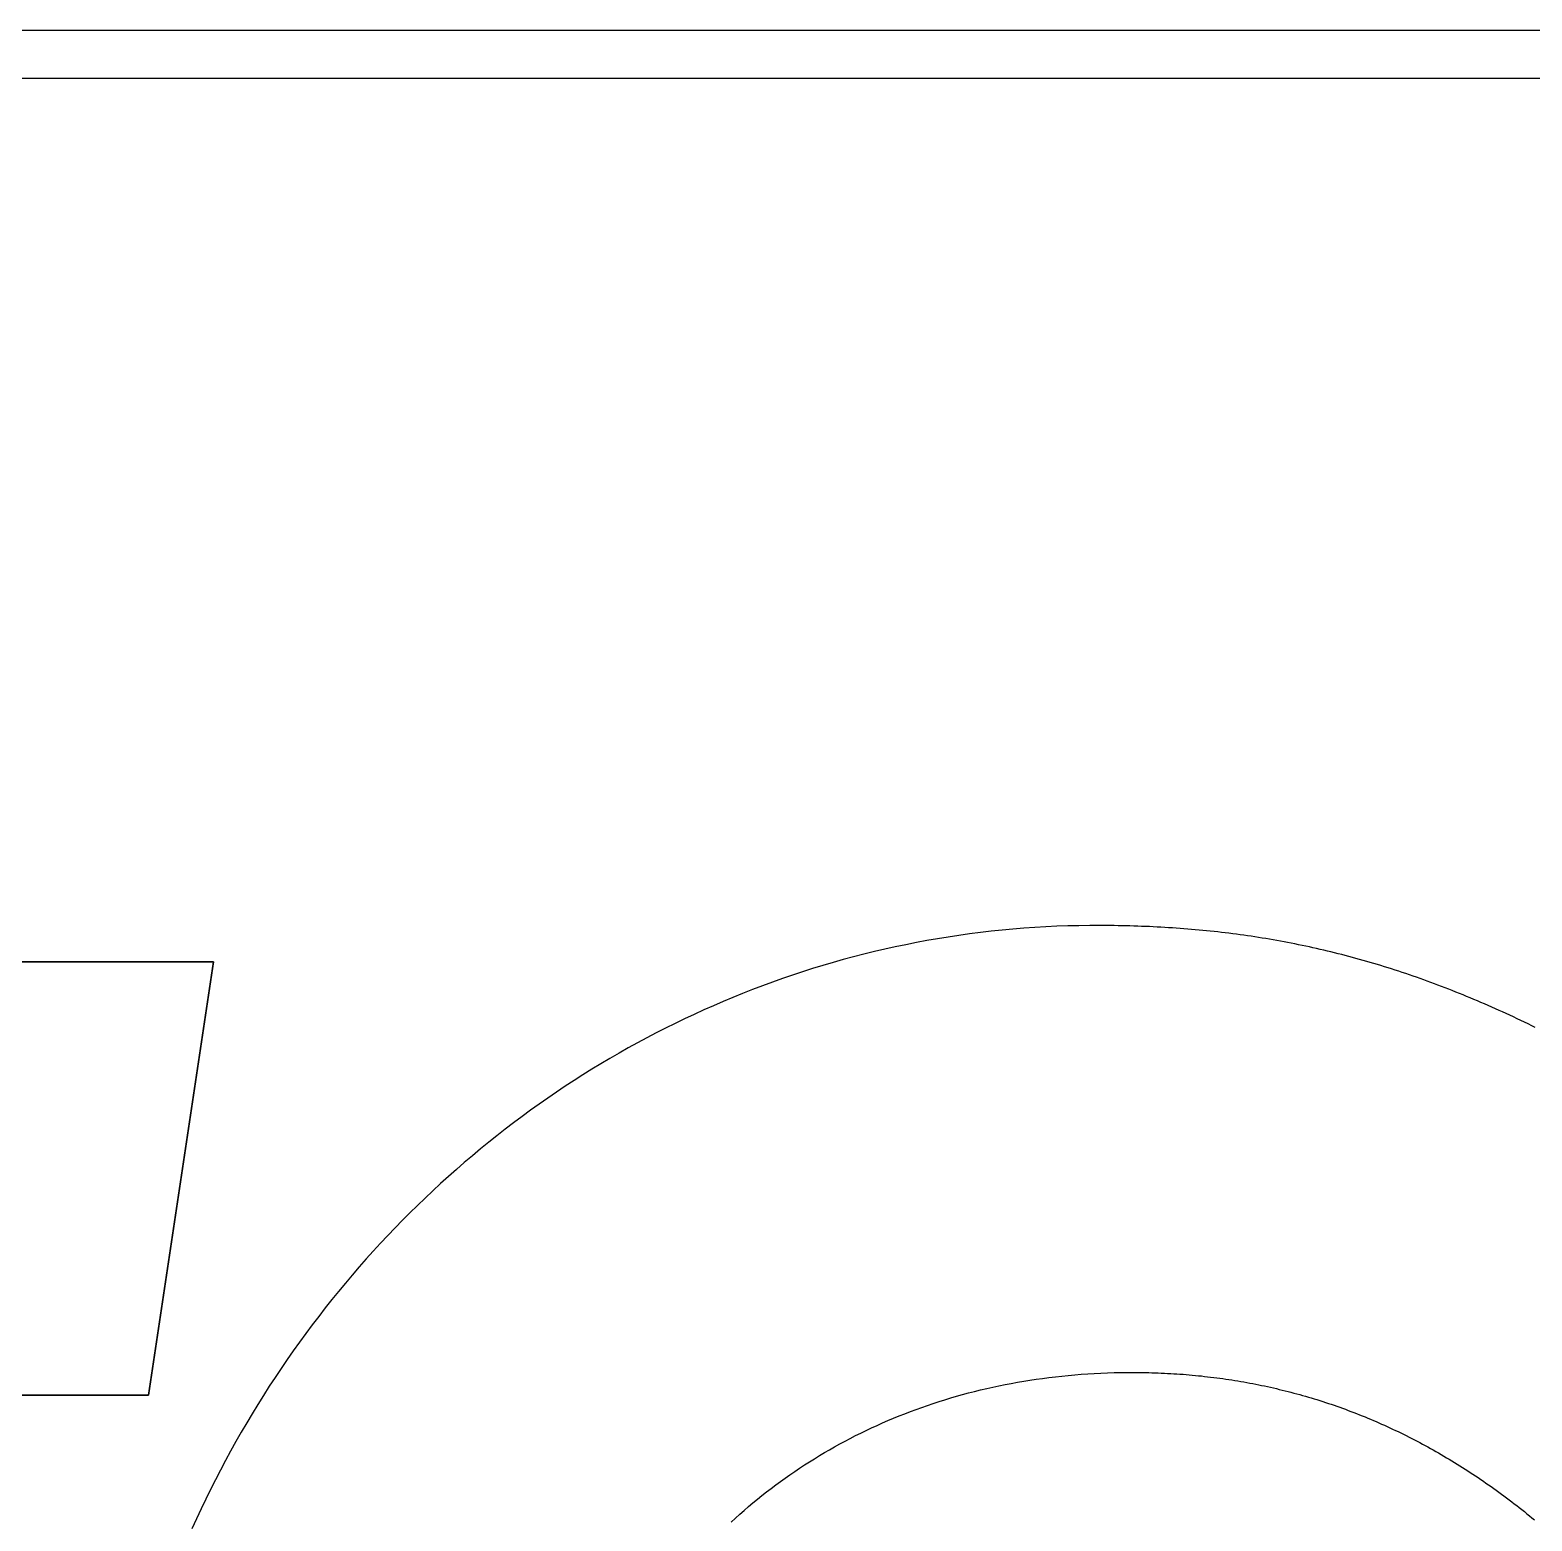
# Model space of a CAD drawing. Extents: x 0 to 841, y 0 to 594.
# Drawn here: x 795.69 to 803.31, y 59.78 to 67.35 of the extents above; entities that cross this region are included whole.
import ezdxf

# ---------------------------------------------------------------- set-up
doc = ezdxf.new("R2010")
doc.units = 0
doc.layers.add('Z-Zz_10_20-Z-P_CadFrame', color=7, linetype='Continuous')
doc.layers.add('Z-Zz_10_20_45-Z-P_CadLogoAecom', color=7, linetype='Continuous')

# ---------------------------------------------------------------- blocks, each defined once
blk = doc.blocks.new('AECOM_LogoColour')
at = {"layer": 'Z-Zz_10_20_45-Z-P_CadLogoAecom'}
for p, q in [((1.45464, 0.75816), (1.45174, 0.75783)), ((1.45755, 0.75847), (1.45464, 0.75816)), ((1.46047, 0.75874), (1.45755, 0.75847)), ((1.46339, 0.75898), (1.46047, 0.75874)), ((1.46633, 0.75919), (1.46339, 0.75898)), ((1.46927, 0.75936), (1.46633, 0.75919)), ((1.47222, 0.7595), (1.46927, 0.75936)), ((1.47518, 0.7596), (1.47222, 0.7595)), ((1.47814, 0.75967), (1.47518, 0.7596)), ((1.48111, 0.75971), (1.47814, 0.75967)), ((1.48333, 0.75972), (1.48111, 0.75971)), ((1.48441, 0.75971), (1.48333, 0.75972)), ((1.48548, 0.75971), (1.48441, 0.75971)), ((1.48655, 0.7597), (1.48548, 0.75971)), ((1.48761, 0.75968), (1.48655, 0.7597)), ((1.48868, 0.75967), (1.48761, 0.75968)), ((1.48974, 0.75965), (1.48868, 0.75967)), ((1.49079, 0.75962), (1.48974, 0.75965)), ((1.49185, 0.7596), (1.49079, 0.75962)), ((1.4929, 0.75956), (1.49185, 0.7596)), ((1.49395, 0.75953), (1.4929, 0.75956)), ((1.495, 0.75949), (1.49395, 0.75953)), ((1.49604, 0.75945), (1.495, 0.75949)), ((1.49709, 0.75941), (1.49604, 0.75945)), ((1.49813, 0.75936), (1.49709, 0.75941)), ((1.49916, 0.75931), (1.49813, 0.75936)), ((1.5002, 0.75925), (1.49916, 0.75931)), ((1.50123, 0.75919), (1.5002, 0.75925)), ((1.50226, 0.75913), (1.50123, 0.75919)), ((1.50329, 0.75906), (1.50226, 0.75913)), ((1.50431, 0.75899), (1.50329, 0.75906)), ((1.50534, 0.75892), (1.50431, 0.75899)), ((1.50636, 0.75884), (1.50534, 0.75892)), ((1.50738, 0.75876), (1.50636, 0.75884)), ((1.50839, 0.75867), (1.50738, 0.75876)), ((1.50941, 0.75858), (1.50839, 0.75867)), ((1.51042, 0.75849), (1.50941, 0.75858)), ((1.51143, 0.7584), (1.51042, 0.75849)), ((1.51244, 0.7583), (1.51143, 0.7584)), ((1.51345, 0.75819), (1.51244, 0.7583)), ((1.51445, 0.75809), (1.51345, 0.75819)), ((1.51546, 0.75798), (1.51445, 0.75809)), ((1.51646, 0.75786), (1.51546, 0.75798)), ((1.42889, 0.75398), (1.42608, 0.75336)), ((1.43171, 0.75457), (1.42889, 0.75398)), ((1.43455, 0.75513), (1.43171, 0.75457)), ((1.43739, 0.75566), (1.43455, 0.75513)), ((1.44024, 0.75616), (1.43739, 0.75566)), ((1.4431, 0.75662), (1.44024, 0.75616)), ((1.44597, 0.75706), (1.4431, 0.75662)), ((1.44885, 0.75746), (1.44597, 0.75706)), ((1.45174, 0.75783), (1.44885, 0.75746)), ((1.51746, 0.75774), (1.51646, 0.75786)), ((1.51845, 0.75762), (1.51746, 0.75774)), ((1.51945, 0.75749), (1.51845, 0.75762)), ((1.52045, 0.75737), (1.51945, 0.75749)), ((1.52144, 0.75723), (1.52045, 0.75737)), ((1.52243, 0.75709), (1.52144, 0.75723)), ((1.52342, 0.75695), (1.52243, 0.75709)), ((1.52441, 0.75681), (1.52342, 0.75695)), ((1.52539, 0.75666), (1.52441, 0.75681)), ((1.52638, 0.75651), (1.52539, 0.75666)), ((1.52736, 0.75635), (1.52638, 0.75651)), ((1.52834, 0.75619), (1.52736, 0.75635)), ((1.52932, 0.75603), (1.52834, 0.75619)), ((1.5303, 0.75586), (1.52932, 0.75603)), ((1.53128, 0.75569), (1.5303, 0.75586)), ((1.53226, 0.75551), (1.53128, 0.75569)), ((1.53323, 0.75533), (1.53226, 0.75551)), ((1.53421, 0.75515), (1.53323, 0.75533)), ((1.53518, 0.75496), (1.53421, 0.75515)), ((1.53616, 0.75477), (1.53518, 0.75496)), ((1.53713, 0.75457), (1.53616, 0.75477)), ((1.5381, 0.75437), (1.53713, 0.75457)), ((1.53907, 0.75417), (1.5381, 0.75437)), ((1.54003, 0.75396), (1.53907, 0.75417)), ((1.541, 0.75375), (1.54003, 0.75396)), ((1.24587, 0.74997), (0.89447, 0.74997)), ((1.22841, 0.63365), (1.24587, 0.74997)), ((1.41494, 0.75056), (1.41219, 0.74978)), ((1.41771, 0.7513), (1.41494, 0.75056)), ((1.42049, 0.75202), (1.41771, 0.7513)), ((1.42328, 0.7527), (1.42049, 0.75202)), ((1.42608, 0.75336), (1.42328, 0.7527)), ((1.54197, 0.75353), (1.541, 0.75375)), ((1.54293, 0.75331), (1.54197, 0.75353)), ((1.5439, 0.75309), (1.54293, 0.75331)), ((1.54486, 0.75286), (1.5439, 0.75309)), ((1.54583, 0.75263), (1.54486, 0.75286)), ((1.54679, 0.75239), (1.54583, 0.75263)), ((1.54775, 0.75215), (1.54679, 0.75239)), ((1.54871, 0.75191), (1.54775, 0.75215)), ((1.54967, 0.75166), (1.54871, 0.75191)), ((1.55063, 0.75141), (1.54967, 0.75166)), ((1.55159, 0.75115), (1.55063, 0.75141)), ((1.55255, 0.75089), (1.55159, 0.75115)), ((1.55351, 0.75063), (1.55255, 0.75089)), ((1.55447, 0.75036), (1.55351, 0.75063)), ((1.55543, 0.75008), (1.55447, 0.75036)), ((1.55638, 0.74981), (1.55543, 0.75008)), ((1.40128, 0.74639), (1.39858, 0.74546)), ((1.40399, 0.74728), (1.40128, 0.74639)), ((1.40671, 0.74814), (1.40399, 0.74728)), ((1.40944, 0.74898), (1.40671, 0.74814)), ((1.41219, 0.74978), (1.40944, 0.74898)), ((1.55734, 0.74953), (1.55638, 0.74981)), ((1.5583, 0.74924), (1.55734, 0.74953)), ((1.55926, 0.74895), (1.5583, 0.74924)), ((1.56021, 0.74866), (1.55926, 0.74895)), ((1.56117, 0.74836), (1.56021, 0.74866)), ((1.56212, 0.74805), (1.56117, 0.74836)), ((1.56308, 0.74775), (1.56212, 0.74805)), ((1.56404, 0.74744), (1.56308, 0.74775)), ((1.56499, 0.74712), (1.56404, 0.74744)), ((1.56595, 0.7468), (1.56499, 0.74712)), ((1.56691, 0.74648), (1.56595, 0.7468)), ((1.56786, 0.74615), (1.56691, 0.74648)), ((1.56882, 0.74582), (1.56786, 0.74615)), ((1.39056, 0.74252), (1.38792, 0.74148)), ((1.39322, 0.74353), (1.39056, 0.74252)), ((1.39589, 0.74451), (1.39322, 0.74353)), ((1.39858, 0.74546), (1.39589, 0.74451)), ((1.56977, 0.74548), (1.56882, 0.74582)), ((1.57073, 0.74514), (1.56977, 0.74548)), ((1.57169, 0.74479), (1.57073, 0.74514)), ((1.57265, 0.74444), (1.57169, 0.74479)), ((1.5736, 0.74409), (1.57265, 0.74444)), ((1.57456, 0.74373), (1.5736, 0.74409)), ((1.57552, 0.74337), (1.57456, 0.74373)), ((1.57648, 0.743), (1.57552, 0.74337)), ((1.57744, 0.74263), (1.57648, 0.743)), ((1.5784, 0.74225), (1.57744, 0.74263)), ((1.57936, 0.74187), (1.5784, 0.74225)), ((1.58032, 0.74149), (1.57936, 0.74187)), ((1.38005, 0.7382), (1.37746, 0.73705)), ((1.38266, 0.73932), (1.38005, 0.7382)), ((1.38528, 0.74042), (1.38266, 0.73932)), ((1.38792, 0.74148), (1.38528, 0.74042)), ((1.58128, 0.7411), (1.58032, 0.74149)), ((1.58224, 0.7407), (1.58128, 0.7411)), ((1.5832, 0.7403), (1.58224, 0.7407)), ((1.58417, 0.7399), (1.5832, 0.7403)), ((1.58513, 0.73949), (1.58417, 0.7399)), ((1.5861, 0.73908), (1.58513, 0.73949)), ((1.58706, 0.73866), (1.5861, 0.73908)), ((1.58803, 0.73824), (1.58706, 0.73866)), ((1.589, 0.73782), (1.58803, 0.73824)), ((1.58997, 0.73739), (1.589, 0.73782)), ((1.37232, 0.73467), (1.36976, 0.73343)), ((1.37488, 0.73587), (1.37232, 0.73467)), ((1.37746, 0.73705), (1.37488, 0.73587)), ((1.59094, 0.73695), (1.58997, 0.73739)), ((1.59191, 0.73651), (1.59094, 0.73695)), ((1.59288, 0.73607), (1.59191, 0.73651)), ((1.59385, 0.73562), (1.59288, 0.73607)), ((1.59482, 0.73517), (1.59385, 0.73562)), ((1.5958, 0.73471), (1.59482, 0.73517)), ((1.59677, 0.73425), (1.5958, 0.73471)), ((1.59775, 0.73378), (1.59677, 0.73425)), ((1.59873, 0.73331), (1.59775, 0.73378)), ((1.3647, 0.73089), (1.36219, 0.72957)), ((1.36723, 0.73217), (1.3647, 0.73089)), ((1.36976, 0.73343), (1.36723, 0.73217)), ((1.59971, 0.73283), (1.59873, 0.73331)), ((1.60069, 0.73235), (1.59971, 0.73283)), ((1.35722, 0.72687), (1.35476, 0.72547)), ((1.3597, 0.72823), (1.35722, 0.72687)), ((1.36219, 0.72957), (1.3597, 0.72823)), ((1.34988, 0.72261), (1.34746, 0.72114)), ((1.35231, 0.72405), (1.34988, 0.72261)), ((1.35476, 0.72547), (1.35231, 0.72405)), ((1.34268, 0.71812), (1.34031, 0.71657)), ((1.34506, 0.71964), (1.34268, 0.71812)), ((1.34746, 0.72114), (1.34506, 0.71964)), ((1.33796, 0.715), (1.33562, 0.7134)), ((1.34031, 0.71657), (1.33796, 0.715)), ((1.331, 0.71014), (1.32871, 0.70847)), ((1.3333, 0.71178), (1.331, 0.71014)), ((1.33562, 0.7134), (1.3333, 0.71178)), ((1.32645, 0.70677), (1.3242, 0.70505)), ((1.32871, 0.70847), (1.32645, 0.70677)), ((1.31975, 0.70155), (1.31755, 0.69976)), ((1.32196, 0.70331), (1.31975, 0.70155)), ((1.3242, 0.70505), (1.32196, 0.70331)), ((1.31537, 0.69794), (1.31321, 0.69611)), ((1.31755, 0.69976), (1.31537, 0.69794)), ((1.31107, 0.69425), (1.30895, 0.69237)), ((1.31321, 0.69611), (1.31107, 0.69425)), ((1.30684, 0.69047), (1.30476, 0.68854)), ((1.30895, 0.69237), (1.30684, 0.69047)), ((1.30269, 0.68659), (1.30064, 0.68462)), ((1.30476, 0.68854), (1.30269, 0.68659)), ((1.29862, 0.68263), (1.29661, 0.68062)), ((1.30064, 0.68462), (1.29862, 0.68263)), ((1.29462, 0.67858), (1.29265, 0.67652)), ((1.29661, 0.68062), (1.29462, 0.67858)), ((1.2907, 0.67445), (1.28878, 0.67235)), ((1.29265, 0.67652), (1.2907, 0.67445)), ((1.28687, 0.67023), (1.28499, 0.66809)), ((1.28878, 0.67235), (1.28687, 0.67023)), ((1.28312, 0.66593), (1.28128, 0.66375)), ((1.28499, 0.66809), (1.28312, 0.66593)), ((1.27945, 0.66154), (1.27765, 0.65932)), ((1.28128, 0.66375), (1.27945, 0.66154)), ((1.27765, 0.65932), (1.27587, 0.65708)), ((1.27412, 0.65482), (1.27238, 0.65254)), ((1.27587, 0.65708), (1.27412, 0.65482)), ((1.27067, 0.65024), (1.26898, 0.64793)), ((1.27238, 0.65254), (1.27067, 0.65024)), ((1.26731, 0.64559), (1.26566, 0.64323)), ((1.26898, 0.64793), (1.26731, 0.64559)), ((1.26566, 0.64323), (1.26404, 0.64086)), ((1.26244, 0.63847), (1.26086, 0.63606)), ((1.26404, 0.64086), (1.26244, 0.63847)), ((1.46001, 0.63684), (1.46168, 0.63714)), ((1.46168, 0.63714), (1.46336, 0.63743)), ((1.46336, 0.63743), (1.46504, 0.6377)), ((1.46504, 0.6377), (1.46673, 0.63795)), ((1.46673, 0.63795), (1.46843, 0.63819)), ((1.46843, 0.63819), (1.47014, 0.63842)), ((1.47014, 0.63842), (1.47185, 0.63862)), ((1.47185, 0.63862), (1.47358, 0.63881)), ((1.47358, 0.63881), (1.47531, 0.63899)), ((1.47531, 0.63899), (1.47704, 0.63914)), ((1.47704, 0.63914), (1.47879, 0.63928)), ((1.47879, 0.63928), (1.48054, 0.63941)), ((1.48054, 0.63941), (1.4823, 0.63951)), ((1.4823, 0.63951), (1.48406, 0.6396)), ((1.48406, 0.6396), (1.48583, 0.63967)), ((1.48583, 0.63967), (1.48761, 0.63973)), ((1.48761, 0.63973), (1.4894, 0.63977)), ((1.4894, 0.63977), (1.49119, 0.63979)), ((1.49119, 0.63979), (1.4927, 0.63979)), ((1.4927, 0.63979), (1.49355, 0.63979)), ((1.49355, 0.63979), (1.4944, 0.63978)), ((1.4944, 0.63978), (1.49525, 0.63977)), ((1.49525, 0.63977), (1.4961, 0.63976)), ((1.4961, 0.63976), (1.49694, 0.63974)), ((1.49694, 0.63974), (1.49778, 0.63971)), ((1.49778, 0.63971), (1.49863, 0.63969)), ((1.49863, 0.63969), (1.49947, 0.63966)), ((1.49947, 0.63966), (1.5003, 0.63962)), ((1.5003, 0.63962), (1.50114, 0.63959)), ((1.50114, 0.63959), (1.50198, 0.63954)), ((1.50198, 0.63954), (1.50281, 0.6395)), ((1.50281, 0.6395), (1.50365, 0.63945)), ((1.50365, 0.63945), (1.50448, 0.63939)), ((1.50448, 0.63939), (1.50531, 0.63934)), ((1.50531, 0.63934), (1.50614, 0.63928)), ((1.50614, 0.63928), (1.50697, 0.63921)), ((1.50697, 0.63921), (1.50779, 0.63914)), ((1.50779, 0.63914), (1.50862, 0.63907)), ((1.50862, 0.63907), (1.50944, 0.63899)), ((1.50944, 0.63899), (1.51027, 0.63891)), ((1.51027, 0.63891), (1.51109, 0.63883)), ((1.51109, 0.63883), (1.51191, 0.63874)), ((1.51191, 0.63874), (1.51272, 0.63864)), ((1.51272, 0.63864), (1.51354, 0.63855)), ((1.51354, 0.63855), (1.51436, 0.63845)), ((1.51436, 0.63845), (1.51517, 0.63834)), ((1.51517, 0.63834), (1.51598, 0.63824)), ((1.51598, 0.63824), (1.5168, 0.63812)), ((1.5168, 0.63812), (1.51761, 0.63801)), ((1.51761, 0.63801), (1.51842, 0.63789)), ((1.51842, 0.63789), (1.51922, 0.63776)), ((1.51922, 0.63776), (1.52003, 0.63764)), ((1.52003, 0.63764), (1.52083, 0.6375)), ((1.52083, 0.6375), (1.52164, 0.63737)), ((1.52164, 0.63737), (1.52244, 0.63723)), ((1.52244, 0.63723), (1.52324, 0.63709)), ((1.52324, 0.63709), (1.52404, 0.63694)), ((0.87701, 0.63365), (1.22841, 0.63365)), ((1.25931, 0.63363), (1.25778, 0.63118)), ((1.26086, 0.63606), (1.25931, 0.63363)), ((1.44378, 0.63293), (1.44536, 0.63339)), ((1.44536, 0.63339), (1.44696, 0.63384)), ((1.44696, 0.63384), (1.44856, 0.63427)), ((1.44856, 0.63427), (1.45017, 0.63468)), ((1.45017, 0.63468), (1.45179, 0.63508)), ((1.45179, 0.63508), (1.45342, 0.63546)), ((1.45342, 0.63546), (1.45505, 0.63583)), ((1.45505, 0.63583), (1.4567, 0.63618)), ((1.4567, 0.63618), (1.45835, 0.63652)), ((1.45835, 0.63652), (1.46001, 0.63684)), ((1.52404, 0.63694), (1.52484, 0.63679)), ((1.52484, 0.63679), (1.52564, 0.63663)), ((1.52564, 0.63663), (1.52643, 0.63647)), ((1.52643, 0.63647), (1.52723, 0.63631)), ((1.52723, 0.63631), (1.52802, 0.63615)), ((1.52802, 0.63615), (1.52881, 0.63597)), ((1.52881, 0.63597), (1.5296, 0.6358)), ((1.5296, 0.6358), (1.53039, 0.63562)), ((1.53039, 0.63562), (1.53118, 0.63544)), ((1.53118, 0.63544), (1.53197, 0.63525)), ((1.53197, 0.63525), (1.53275, 0.63506)), ((1.53275, 0.63506), (1.53353, 0.63487)), ((1.53353, 0.63487), (1.53432, 0.63467)), ((1.53432, 0.63467), (1.5351, 0.63447)), ((1.5351, 0.63447), (1.53588, 0.63426)), ((1.53588, 0.63426), (1.53666, 0.63405)), ((1.53666, 0.63405), (1.53744, 0.63384)), ((1.53744, 0.63384), (1.53821, 0.63362)), ((1.53821, 0.63362), (1.53899, 0.6334)), ((1.53899, 0.6334), (1.53976, 0.63318)), ((1.53976, 0.63318), (1.54053, 0.63295)), ((1.54053, 0.63295), (1.5413, 0.63271)), ((1.25778, 0.63118), (1.25627, 0.62872)), ((1.43141, 0.6287), (1.43293, 0.62928)), ((1.43293, 0.62928), (1.43445, 0.62985)), ((1.43445, 0.62985), (1.43598, 0.6304)), ((1.43598, 0.6304), (1.43752, 0.63094)), ((1.43752, 0.63094), (1.43907, 0.63146)), ((1.43907, 0.63146), (1.44063, 0.63196)), ((1.44063, 0.63196), (1.4422, 0.63245)), ((1.4422, 0.63245), (1.44378, 0.63293)), ((1.5413, 0.63271), (1.54207, 0.63248)), ((1.54207, 0.63248), (1.54284, 0.63224)), ((1.54284, 0.63224), (1.54361, 0.63199)), ((1.54361, 0.63199), (1.54438, 0.63174)), ((1.54438, 0.63174), (1.54514, 0.63149)), ((1.54514, 0.63149), (1.5459, 0.63123)), ((1.5459, 0.63123), (1.54667, 0.63097)), ((1.54667, 0.63097), (1.54743, 0.63071)), ((1.54743, 0.63071), (1.54819, 0.63044)), ((1.54819, 0.63044), (1.54895, 0.63017)), ((1.54895, 0.63017), (1.5497, 0.62989)), ((1.5497, 0.62989), (1.55046, 0.62961)), ((1.55046, 0.62961), (1.55121, 0.62933)), ((1.55121, 0.62933), (1.55197, 0.62904)), ((1.55197, 0.62904), (1.55272, 0.62875)), ((1.25479, 0.62624), (1.25333, 0.62374)), ((1.25627, 0.62872), (1.25479, 0.62624)), ((1.42108, 0.62423), (1.42253, 0.62491)), ((1.42253, 0.62491), (1.42399, 0.62558)), ((1.42399, 0.62558), (1.42545, 0.62623)), ((1.42545, 0.62623), (1.42693, 0.62687)), ((1.42693, 0.62687), (1.42842, 0.6275)), ((1.42842, 0.6275), (1.42991, 0.62811)), ((1.42991, 0.62811), (1.43141, 0.6287)), ((1.55272, 0.62875), (1.55347, 0.62845)), ((1.55347, 0.62845), (1.55422, 0.62815)), ((1.55422, 0.62815), (1.55497, 0.62785)), ((1.55497, 0.62785), (1.55572, 0.62754)), ((1.55572, 0.62754), (1.55646, 0.62723)), ((1.55646, 0.62723), (1.55721, 0.62691)), ((1.55721, 0.62691), (1.55795, 0.6266)), ((1.55795, 0.6266), (1.5587, 0.62627)), ((1.5587, 0.62627), (1.55944, 0.62594)), ((1.55944, 0.62594), (1.56018, 0.62561)), ((1.56018, 0.62561), (1.56092, 0.62528)), ((1.56092, 0.62528), (1.56166, 0.62494)), ((1.56166, 0.62494), (1.56239, 0.6246)), ((1.2519, 0.62122), (1.25049, 0.61869)), ((1.25333, 0.62374), (1.2519, 0.62122)), ((1.414, 0.62061), (1.4154, 0.62136)), ((1.4154, 0.62136), (1.4168, 0.6221)), ((1.4168, 0.6221), (1.41822, 0.62282)), ((1.41822, 0.62282), (1.41965, 0.62353)), ((1.41965, 0.62353), (1.42108, 0.62423)), ((1.56239, 0.6246), (1.56313, 0.62425)), ((1.56313, 0.62425), (1.56386, 0.6239)), ((1.56386, 0.6239), (1.56459, 0.62354)), ((1.56459, 0.62354), (1.56533, 0.62319)), ((1.56533, 0.62319), (1.56606, 0.62282)), ((1.56606, 0.62282), (1.56679, 0.62246)), ((1.56679, 0.62246), (1.56751, 0.62209)), ((1.56751, 0.62209), (1.56824, 0.62171)), ((1.56824, 0.62171), (1.56897, 0.62133)), ((1.56897, 0.62133), (1.56969, 0.62095)), ((1.56969, 0.62095), (1.57042, 0.62057)), ((1.25049, 0.61869), (1.2491, 0.61614)), ((1.40717, 0.61664), (1.40852, 0.61746)), ((1.40852, 0.61746), (1.40987, 0.61827)), ((1.40987, 0.61827), (1.41124, 0.61906)), ((1.41124, 0.61906), (1.41261, 0.61984)), ((1.41261, 0.61984), (1.414, 0.62061)), ((1.57042, 0.62057), (1.57114, 0.62018)), ((1.57114, 0.62018), (1.57186, 0.61978)), ((1.57186, 0.61978), (1.57258, 0.61938)), ((1.57258, 0.61938), (1.5733, 0.61898)), ((1.5733, 0.61898), (1.57402, 0.61858)), ((1.57402, 0.61858), (1.57473, 0.61817)), ((1.57473, 0.61817), (1.57545, 0.61775)), ((1.57545, 0.61775), (1.57616, 0.61733)), ((1.57616, 0.61733), (1.57688, 0.61691)), ((1.57688, 0.61691), (1.57759, 0.61649)), ((1.24774, 0.61357), (1.24641, 0.61099)), ((1.2491, 0.61614), (1.24774, 0.61357)), ((1.40061, 0.61234), (1.4019, 0.61322)), ((1.4019, 0.61322), (1.4032, 0.6141)), ((1.4032, 0.6141), (1.40451, 0.61496)), ((1.40451, 0.61496), (1.40584, 0.61581)), ((1.40584, 0.61581), (1.40717, 0.61664)), ((1.57759, 0.61649), (1.5783, 0.61606)), ((1.5783, 0.61606), (1.57901, 0.61562)), ((1.57901, 0.61562), (1.57972, 0.61519)), ((1.57972, 0.61519), (1.58043, 0.61475)), ((1.58043, 0.61475), (1.58113, 0.6143)), ((1.58113, 0.6143), (1.58184, 0.61385)), ((1.58184, 0.61385), (1.58254, 0.6134)), ((1.58254, 0.6134), (1.58324, 0.61294)), ((1.58324, 0.61294), (1.58395, 0.61248)), ((1.24641, 0.61099), (1.2451, 0.60839)), ((1.39555, 0.60866), (1.3968, 0.6096)), ((1.3968, 0.6096), (1.39806, 0.61052)), ((1.39806, 0.61052), (1.39933, 0.61144)), ((1.39933, 0.61144), (1.40061, 0.61234)), ((1.58395, 0.61248), (1.58465, 0.61201)), ((1.58465, 0.61201), (1.58535, 0.61155)), ((1.58535, 0.61155), (1.58604, 0.61107)), ((1.58604, 0.61107), (1.58674, 0.6106)), ((1.58674, 0.6106), (1.58744, 0.61011)), ((1.58744, 0.61011), (1.58813, 0.60963)), ((1.58813, 0.60963), (1.58883, 0.60914)), ((1.58883, 0.60914), (1.58952, 0.60865)), ((1.24381, 0.60578), (1.24255, 0.60315)), ((1.2451, 0.60839), (1.24381, 0.60578)), ((1.38949, 0.60377), (1.39068, 0.60477)), ((1.39068, 0.60477), (1.39188, 0.60576)), ((1.39188, 0.60576), (1.39309, 0.60674)), ((1.39309, 0.60674), (1.39432, 0.60771)), ((1.39432, 0.60771), (1.39555, 0.60866)), ((1.58952, 0.60865), (1.59021, 0.60815)), ((1.59021, 0.60815), (1.5909, 0.60765)), ((1.5909, 0.60765), (1.59159, 0.60715)), ((1.59159, 0.60715), (1.59228, 0.60664)), ((1.59228, 0.60664), (1.59297, 0.60613)), ((1.59297, 0.60613), (1.59365, 0.60561)), ((1.59365, 0.60561), (1.59434, 0.60509)), ((1.59434, 0.60509), (1.59502, 0.60457)), ((1.24255, 0.60315), (1.24132, 0.6005)), ((1.38485, 0.59964), (1.38599, 0.60069)), ((1.38599, 0.60069), (1.38715, 0.60173)), ((1.38715, 0.60173), (1.38831, 0.60276)), ((1.38831, 0.60276), (1.38949, 0.60377)), ((1.59502, 0.60457), (1.59571, 0.60404)), ((1.59571, 0.60404), (1.59639, 0.60351)), ((1.59639, 0.60351), (1.59707, 0.60297)), ((1.59707, 0.60297), (1.59775, 0.60243)), ((1.59775, 0.60243), (1.59843, 0.60188)), ((1.59843, 0.60188), (1.59911, 0.60134)), ((1.59911, 0.60134), (1.59978, 0.60078)), ((1.59978, 0.60078), (1.60046, 0.60023)), ((1.24132, 0.6005), (1.24011, 0.59784))]:
    blk.add_line(p, q, dxfattribs=at)
for points in [[(1.38485, 0.59964), (1.38599, 0.60069), (1.38715, 0.60173), (1.38831, 0.60276), (1.38949, 0.60377), (1.39068, 0.60477), (1.39188, 0.60576), (1.39309, 0.60674), (1.39432, 0.60771), (1.39555, 0.60866), (1.3968, 0.6096), (1.39806, 0.61052), (1.39933, 0.61144), (1.40061, 0.61234), (1.4019, 0.61322), (1.4032, 0.6141), (1.40451, 0.61496), (1.40584, 0.61581), (1.40717, 0.61664), (1.40852, 0.61746), (1.40987, 0.61827), (1.41124, 0.61906), (1.41261, 0.61984), (1.414, 0.62061), (1.4154, 0.62136), (1.4168, 0.6221), (1.41822, 0.62282), (1.41965, 0.62353), (1.42108, 0.62423), (1.42253, 0.62491), (1.42399, 0.62558), (1.42545, 0.62623), (1.42693, 0.62687), (1.42842, 0.6275), (1.42991, 0.62811), (1.43141, 0.6287), (1.43293, 0.62928), (1.43445, 0.62985), (1.43598, 0.6304), (1.43752, 0.63094), (1.43907, 0.63146), (1.44063, 0.63196), (1.4422, 0.63245), (1.44378, 0.63293), (1.44536, 0.63339), (1.44696, 0.63384), (1.44856, 0.63427), (1.45017, 0.63468), (1.45179, 0.63508), (1.45342, 0.63546), (1.45505, 0.63583), (1.4567, 0.63618), (1.45835, 0.63652), (1.46001, 0.63684), (1.46168, 0.63714), (1.46336, 0.63743), (1.46504, 0.6377), (1.46673, 0.63795), (1.46843, 0.63819), (1.47014, 0.63842), (1.47185, 0.63862), (1.47358, 0.63881), (1.47531, 0.63899), (1.47704, 0.63914), (1.47879, 0.63928), (1.48054, 0.63941), (1.4823, 0.63951), (1.48406, 0.6396), (1.48583, 0.63967), (1.48761, 0.63973), (1.4894, 0.63977), (1.49119, 0.63979), (1.4927, 0.63979), (1.49355, 0.63979), (1.4944, 0.63978), (1.49525, 0.63977), (1.4961, 0.63976), (1.49694, 0.63974), (1.49778, 0.63971), (1.49863, 0.63969), (1.49947, 0.63966), (1.5003, 0.63962), (1.50114, 0.63959), (1.50198, 0.63954), (1.50281, 0.6395), (1.50365, 0.63945), (1.50448, 0.63939), (1.50531, 0.63934), (1.50614, 0.63928), (1.50697, 0.63921), (1.50779, 0.63914), (1.50862, 0.63907), (1.50944, 0.63899), (1.51027, 0.63891), (1.51109, 0.63883), (1.51191, 0.63874), (1.51272, 0.63864), (1.51354, 0.63855), (1.51436, 0.63845), (1.51517, 0.63834), (1.51598, 0.63824), (1.5168, 0.63812), (1.51761, 0.63801), (1.51842, 0.63789), (1.51922, 0.63776), (1.52003, 0.63764), (1.52083, 0.6375), (1.52164, 0.63737), (1.52244, 0.63723), (1.52324, 0.63709), (1.52404, 0.63694), (1.52484, 0.63679), (1.52564, 0.63663), (1.52643, 0.63647), (1.52723, 0.63631), (1.52802, 0.63615), (1.52881, 0.63597), (1.5296, 0.6358), (1.53039, 0.63562), (1.53118, 0.63544), (1.53197, 0.63525), (1.53275, 0.63506), (1.53353, 0.63487), (1.53432, 0.63467), (1.5351, 0.63447), (1.53588, 0.63426), (1.53666, 0.63405), (1.53744, 0.63384), (1.53821, 0.63362), (1.53899, 0.6334), (1.53976, 0.63318), (1.54053, 0.63295), (1.5413, 0.63271), (1.54207, 0.63248), (1.54284, 0.63224), (1.54361, 0.63199), (1.54438, 0.63174), (1.54514, 0.63149), (1.5459, 0.63123), (1.54667, 0.63097), (1.54743, 0.63071), (1.54819, 0.63044), (1.54895, 0.63017), (1.5497, 0.62989), (1.55046, 0.62961), (1.55121, 0.62933), (1.55197, 0.62904), (1.55272, 0.62875), (1.55347, 0.62845), (1.55422, 0.62815), (1.55497, 0.62785), (1.55572, 0.62754), (1.55646, 0.62723), (1.55721, 0.62691), (1.55795, 0.6266), (1.5587, 0.62627), (1.55944, 0.62594), (1.56018, 0.62561), (1.56092, 0.62528), (1.56166, 0.62494), (1.56239, 0.6246), (1.56313, 0.62425), (1.56386, 0.6239), (1.56459, 0.62354), (1.56533, 0.62319), (1.56606, 0.62282), (1.56679, 0.62246), (1.56751, 0.62209), (1.56824, 0.62171), (1.56897, 0.62133), (1.56969, 0.62095), (1.57042, 0.62057), (1.57114, 0.62018), (1.57186, 0.61978), (1.57258, 0.61938), (1.5733, 0.61898), (1.57402, 0.61858), (1.57473, 0.61817), (1.57545, 0.61775), (1.57616, 0.61733), (1.57688, 0.61691), (1.57759, 0.61649), (1.5783, 0.61606), (1.57901, 0.61562), (1.57972, 0.61519), (1.58043, 0.61475), (1.58113, 0.6143), (1.58184, 0.61385), (1.58254, 0.6134), (1.58324, 0.61294), (1.58395, 0.61248), (1.58465, 0.61201), (1.58535, 0.61155), (1.58604, 0.61107), (1.58674, 0.6106), (1.58744, 0.61011), (1.58813, 0.60963), (1.58883, 0.60914), (1.58952, 0.60865), (1.59021, 0.60815), (1.5909, 0.60765), (1.59159, 0.60715), (1.59228, 0.60664), (1.59297, 0.60613), (1.59365, 0.60561), (1.59434, 0.60509), (1.59502, 0.60457), (1.59571, 0.60404), (1.59639, 0.60351), (1.59707, 0.60297), (1.59775, 0.60243), (1.59843, 0.60188), (1.59911, 0.60134), (1.59978, 0.60078), (1.60046, 0.60023)], [(1.60069, 0.73235), (1.59971, 0.73283), (1.59873, 0.73331), (1.59775, 0.73378), (1.59677, 0.73425), (1.5958, 0.73471), (1.59482, 0.73517), (1.59385, 0.73562), (1.59288, 0.73607), (1.59191, 0.73651), (1.59094, 0.73695), (1.58997, 0.73739), (1.589, 0.73782), (1.58803, 0.73824), (1.58706, 0.73866), (1.5861, 0.73908), (1.58513, 0.73949), (1.58417, 0.7399), (1.5832, 0.7403), (1.58224, 0.7407), (1.58128, 0.7411), (1.58032, 0.74149), (1.57936, 0.74187), (1.5784, 0.74225), (1.57744, 0.74263), (1.57648, 0.743), (1.57552, 0.74337), (1.57456, 0.74373), (1.5736, 0.74409), (1.57265, 0.74444), (1.57169, 0.74479), (1.57073, 0.74514), (1.56977, 0.74548), (1.56882, 0.74582), (1.56786, 0.74615), (1.56691, 0.74648), (1.56595, 0.7468), (1.56499, 0.74712), (1.56404, 0.74744), (1.56308, 0.74775), (1.56212, 0.74805), (1.56117, 0.74836), (1.56021, 0.74866), (1.55926, 0.74895), (1.5583, 0.74924), (1.55734, 0.74953), (1.55638, 0.74981), (1.55543, 0.75008), (1.55447, 0.75036), (1.55351, 0.75063), (1.55255, 0.75089), (1.55159, 0.75115), (1.55063, 0.75141), (1.54967, 0.75166), (1.54871, 0.75191), (1.54775, 0.75215), (1.54679, 0.75239), (1.54583, 0.75263), (1.54486, 0.75286), (1.5439, 0.75309), (1.54293, 0.75331), (1.54197, 0.75353), (1.541, 0.75375), (1.54003, 0.75396), (1.53907, 0.75417), (1.5381, 0.75437), (1.53713, 0.75457), (1.53616, 0.75477), (1.53518, 0.75496), (1.53421, 0.75515), (1.53323, 0.75533), (1.53226, 0.75551), (1.53128, 0.75569), (1.5303, 0.75586), (1.52932, 0.75603), (1.52834, 0.75619), (1.52736, 0.75635), (1.52638, 0.75651), (1.52539, 0.75666), (1.52441, 0.75681), (1.52342, 0.75695), (1.52243, 0.75709), (1.52144, 0.75723), (1.52045, 0.75737), (1.51945, 0.75749), (1.51845, 0.75762), (1.51746, 0.75774), (1.51646, 0.75786), (1.51546, 0.75798), (1.51445, 0.75809), (1.51345, 0.75819), (1.51244, 0.7583), (1.51143, 0.7584), (1.51042, 0.75849), (1.50941, 0.75858), (1.50839, 0.75867), (1.50738, 0.75876), (1.50636, 0.75884), (1.50534, 0.75892), (1.50431, 0.75899), (1.50329, 0.75906), (1.50226, 0.75913), (1.50123, 0.75919), (1.5002, 0.75925), (1.49916, 0.75931), (1.49813, 0.75936), (1.49709, 0.75941), (1.49604, 0.75945), (1.495, 0.75949), (1.49395, 0.75953), (1.4929, 0.75956), (1.49185, 0.7596), (1.49079, 0.75962), (1.48974, 0.75965), (1.48868, 0.75967), (1.48761, 0.75968), (1.48655, 0.7597), (1.48548, 0.75971), (1.48441, 0.75971), (1.48333, 0.75972), (1.48111, 0.75971), (1.47814, 0.75967), (1.47518, 0.7596), (1.47222, 0.7595), (1.46927, 0.75936), (1.46633, 0.75919), (1.46339, 0.75898), (1.46047, 0.75874), (1.45755, 0.75847), (1.45464, 0.75816), (1.45174, 0.75783), (1.44885, 0.75746), (1.44597, 0.75706), (1.4431, 0.75662), (1.44024, 0.75616), (1.43739, 0.75566), (1.43455, 0.75513), (1.43171, 0.75457), (1.42889, 0.75398), (1.42608, 0.75336), (1.42328, 0.7527), (1.42049, 0.75202), (1.41771, 0.7513), (1.41494, 0.75056), (1.41219, 0.74978), (1.40944, 0.74898), (1.40671, 0.74814), (1.40399, 0.74728), (1.40128, 0.74639), (1.39858, 0.74546), (1.39589, 0.74451), (1.39322, 0.74353), (1.39056, 0.74252), (1.38792, 0.74148), (1.38528, 0.74042), (1.38266, 0.73932), (1.38005, 0.7382), (1.37746, 0.73705), (1.37488, 0.73587), (1.37232, 0.73467), (1.36976, 0.73343), (1.36723, 0.73217), (1.3647, 0.73089), (1.36219, 0.72957), (1.3597, 0.72823), (1.35722, 0.72687), (1.35476, 0.72547), (1.35231, 0.72405), (1.34988, 0.72261), (1.34746, 0.72114), (1.34506, 0.71964), (1.34268, 0.71812), (1.34031, 0.71657), (1.33796, 0.715), (1.33562, 0.7134), (1.3333, 0.71178), (1.331, 0.71014), (1.32871, 0.70847), (1.32645, 0.70677), (1.3242, 0.70505), (1.32196, 0.70331), (1.31975, 0.70155), (1.31755, 0.69976), (1.31537, 0.69794), (1.31321, 0.69611), (1.31107, 0.69425), (1.30895, 0.69237), (1.30684, 0.69047), (1.30476, 0.68854), (1.30269, 0.68659), (1.30064, 0.68462), (1.29862, 0.68263), (1.29661, 0.68062), (1.29462, 0.67858), (1.29265, 0.67652), (1.2907, 0.67445), (1.28878, 0.67235), (1.28687, 0.67023), (1.28499, 0.66809), (1.28312, 0.66593), (1.28128, 0.66375), (1.27945, 0.66154), (1.27765, 0.65932), (1.27587, 0.65708), (1.27412, 0.65482), (1.27238, 0.65254), (1.27067, 0.65024), (1.26898, 0.64793), (1.26731, 0.64559), (1.26566, 0.64323), (1.26404, 0.64086), (1.26244, 0.63847), (1.26086, 0.63606), (1.25931, 0.63363), (1.25778, 0.63118), (1.25627, 0.62872), (1.25479, 0.62624), (1.25333, 0.62374), (1.2519, 0.62122), (1.25049, 0.61869), (1.2491, 0.61614), (1.24774, 0.61357), (1.24641, 0.61099), (1.2451, 0.60839), (1.24381, 0.60578), (1.24255, 0.60315), (1.24132, 0.6005), (1.24011, 0.59784)]]:
    blk.add_lwpolyline(points, dxfattribs=at)
blk.add_lwpolyline([(1.22841, 0.63365), (0.87701, 0.63365), (0.89447, 0.74997), (1.24587, 0.74997)], close=True, dxfattribs=at)
at = {"layer": 'Z-Zz_10_20_45-Z-P_CadLogoFrameAecom'}
blk.add_lwpolyline([(2.9645, 0.00002), (0, 0), (0, 1), (2.9645, 0.99998), (2.9645, 0)], dxfattribs=at)
blk = doc.blocks.new('AECOM_TitleBlock_A1v')
at = {"layer": 'Z-Zz_10_20-Z-P_CadFrame'}
blk.add_lwpolyline([(831, 67.1015), (731, 67.1015)], dxfattribs=at)
at = {"layer": 'Z-Zz_10_20_45-Z-P_CadLogoAecom', "xscale": 18.91000405210697, "yscale": 18.91000405210697}
blk.add_blockref('AECOM_LogoColour', (773.0608, 48.4377), dxfattribs=at)

msp = doc.modelspace()

# ---------------------------------------------------------------- block references
msp.add_blockref('AECOM_TitleBlock_A1v', (0, 0))

doc.saveas('drawing.dxf')
